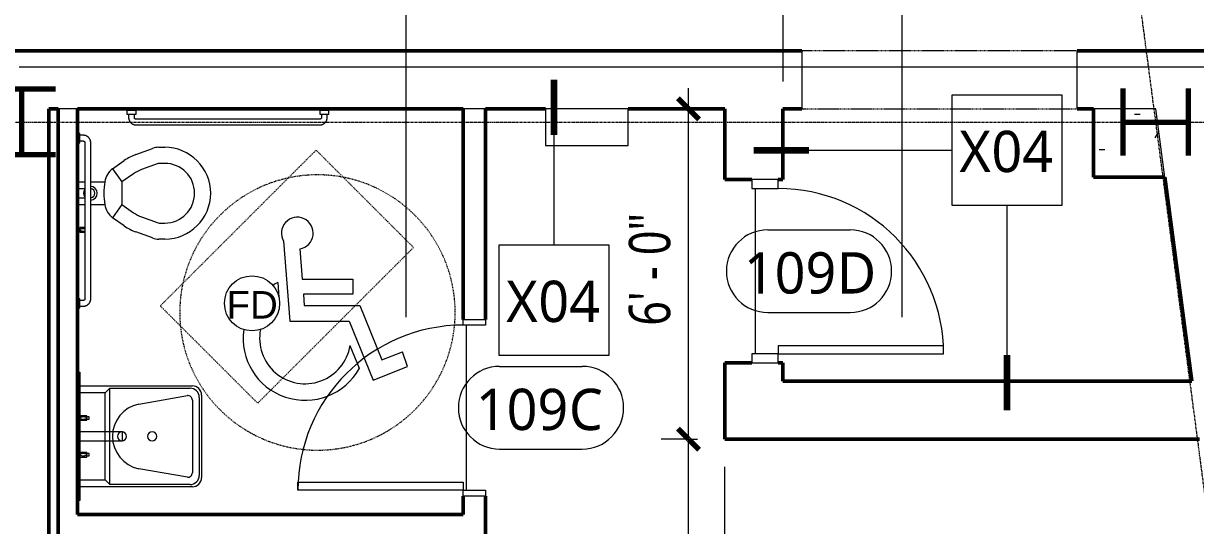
# Model space of a CAD drawing. Header units: inches. Extents: x -1548 to 1644, y -860 to 924.
# Drawn here: x 495.3 to 750.6, y 409.6 to 519 of the extents above; entities that cross this region are included whole.
import ezdxf

# ---------------------------------------------------------------- set-up
doc = ezdxf.new("R2010")
doc.units = ezdxf.units.IN
doc.header["$MEASUREMENT"] = 0
for name, pattern in [('Dash', [0.25, 0.125, -0.125]), ('Grid Line', [0.875, 0.5, -0.125, 0.125, -0.125]), ('Overhead', [0.25, 0.1875, -0.0625])]:
    doc.linetypes.add(name, pattern=pattern)
for name, color, linetype, lineweight in [('A-ANNO-DIMS', 211, 'Continuous', 9), ('A-ANNO-DIMS-96', 211, 'Continuous', 9), ('A-ANNO-NOTE', 131, 'Continuous', 9), ('A-DETL-GENF', 92, 'Overhead', 9), ('A-DETL-MEDM', 33, 'Continuous', 20), ('A-DOOR', 31, 'Continuous', 13), ('A-DOOR-FRAM', 31, 'Continuous', 20), ('A-DOOR-IDEN', 31, 'Continuous', 9), ('A-FLOR', 192, 'Continuous', 13), ('A-WALL', 113, 'Continuous', 13), ('A-WALL-IDEN', 211, 'Continuous', 9), ('E-ARBL-BNDY', 71, 'Continuous', 9), ('G-ANNO-SYMB', 111, 'Continuous', 9), ('I-WALL', 2, 'Continuous', 13), ('P-EQPM', 6, 'Continuous', 9), ('P-SANR-FIXT', 6, 'Continuous', 9), ('Q-SPCQ', 91, 'Continuous', 9), ('S-COLS', 52, 'Continuous', 9), ('S-COLS-SYMB', 171, 'Continuous', 70), ('S-GRID', 1, 'Continuous', 9)]:
    doc.layers.add(name, color=color, linetype=linetype, lineweight=lineweight)
doc.styles.add('Arial_1', font='arial.ttf', dxfattribs={"height": 6})
doc.styles.add('Trebuchet MS', font='trebuc.ttf', dxfattribs={"width": 0.8, "height": 9})
doc.styles.add('Trebuchet MS_1', font='trebuc.ttf', dxfattribs={"height": 9})
doc.dimstyles.new('Linear_-_3_32__Trebuchet_MS', dxfattribs={"dimscale": 12, "dimtxt": 9.278558, "dimasz": 0.375, "dimexe": 0.5, "dimexo": 0.5, "dimgap": 0.125, "dimtad": 1, "dimdec": 4, "dimrnd": 0.0625, "dimzin": 3, "dimdsep": 46, "dimlunit": 4, "dimtxsty": 'Trebuchet MS', "dimblk1": 'OBLIQUE', "dimblk2": 'OBLIQUE', "dimsah": 1, "dimcen": 0.09, "dimdle": 0.375, "dimazin": 0, "dimtfac": 1, "dimtdec": 4, "dimtix": 1, "dimtmove": 0, "dimatfit": 3, "dimfxl": 1, "dimtvp": 1, "dimfrac": 2, "dimtolj": 1, "dimtzin": 0, "dimarcsym": 2})

# ---------------------------------------------------------------- blocks, each defined once
blk = doc.blocks.new('W Shapes-Column - W14x109-938859-L1')
at = {"layer": 'S-COLS-SYMB', "color": 250}
for p, q in [((-7.3, 7.15), (7.3, 7.15)), ((0, 7.15), (0, -7.15)), ((-7.3, -7.15), (7.3, -7.15))]:
    blk.add_line(p, q, dxfattribs=at)
blk = doc.blocks.new('Snowdon Towers Sample Structural_rvt-1-L1')
at = {"layer": 'S-COLS', "lineweight": 9}
for p, rotation in [((495, 497.5), 180), ((741.98, 497.5), 89.99999999999972)]:
    blk.add_blockref('W Shapes-Column - W14x109-938859-L1', p, dxfattribs=dict(at, rotation=rotation))
blk = doc.blocks.new('Snowdon Towers Sample Electrical_rvt-1-L1')
at = {"layer": 'E-ARBL-BNDY', "color": 253}
blk.add_line((752.43, 509.5), (494.43, 509.5), dxfattribs=at)
blk = doc.blocks.new('SinkConnection - Retail Sink-1372993-L1')
at = {"layer": 'P-SANR-FIXT', "color": 7}
for p, q in [((-4.25, 0), (-4.25, -0.5)), ((-3.75, -0.5), (-3.75, 0)), ((-1, 0), (-1, -9.75)), ((1, -9.75), (1, 0)), ((3.75, 0), (3.75, -0.5)), ((4.25, -0.5), (4.25, 0)), ((-4.5, -0.5), (-4.5, -2)), ((-3.5, -0.5), (-4.5, -0.5)), ((-4.5, -2), (-3.5, -2)), ((-4.25, -2), (-4.25, -2.5)), ((-4.25, -2.5), (-4.24, -2.5)), ((-4.25, -2.5), (-3.75, -2.5)), ((-3.76, -2.5), (-3.75, -2.5)), ((-3.75, -2.5), (-3.75, -2)), ((-3.5, -2), (-3.5, -0.5)), ((3.5, -0.5), (3.5, -2)), ((4.5, -0.5), (3.5, -0.5)), ((3.5, -2), (4.5, -2)), ((3.75, -2), (3.75, -2.5)), ((3.75, -2.5), (4.25, -2.5)), ((3.75, -2.5), (3.76, -2.5)), ((4.24, -2.5), (4.25, -2.5)), ((4.25, -2.5), (4.25, -2)), ((4.5, -2), (4.5, -0.5)), ((-1, -9.75), (1, -9.75))]:
    blk.add_line(p, q, dxfattribs=at)
at = {"layer": 'P-SANR-FIXT', "color": 7, "flags": 128}
for points in [[(-4, -0.5), (-4.04, -0.51), (-4.08, -0.54), (-4.11, -0.58), (-4.15, -0.64), (-4.18, -0.72), (-4.2, -0.81), (-4.22, -0.91), (-4.24, -1.02), (-4.25, -1.13), (-4.25, -1.25), (-4.25, -1.37), (-4.24, -1.48), (-4.22, -1.59), (-4.2, -1.69), (-4.18, -1.78), (-4.15, -1.86), (-4.11, -1.92), (-4.08, -1.96), (-4.04, -1.99), (-4, -2)], [(-4.11, -0.58), (-4.08, -0.54), (-4.04, -0.51), (-4, -0.5)], [(-4, -2), (-4.04, -1.99), (-4.08, -1.96)], [(-4, -2), (-3.96, -1.99), (-3.92, -1.96), (-3.89, -1.92), (-3.85, -1.86), (-3.82, -1.78), (-3.8, -1.69), (-3.78, -1.59), (-3.76, -1.48), (-3.75, -1.37), (-3.75, -1.25), (-3.75, -1.13), (-3.76, -1.02), (-3.78, -0.91), (-3.8, -0.81), (-3.82, -0.72), (-3.85, -0.64), (-3.89, -0.58), (-3.92, -0.54), (-3.96, -0.51), (-4, -0.5)], [(-4, -0.5), (-3.96, -0.51), (-3.92, -0.54)], [(-3.89, -1.92), (-3.92, -1.96), (-3.96, -1.99), (-4, -2)], [(4, -0.5), (3.96, -0.51), (3.92, -0.54), (3.89, -0.58), (3.85, -0.64), (3.82, -0.72), (3.8, -0.81), (3.78, -0.91), (3.76, -1.02), (3.75, -1.13), (3.75, -1.25), (3.75, -1.37), (3.76, -1.48), (3.78, -1.59), (3.8, -1.69), (3.82, -1.78), (3.85, -1.86), (3.89, -1.92), (3.92, -1.96), (3.96, -1.99), (4, -2)], [(3.89, -0.58), (3.92, -0.54), (3.96, -0.51), (4, -0.5)], [(4, -2), (3.96, -1.99), (3.92, -1.96), (3.89, -1.92)], [(4, -2), (4.04, -1.99), (4.08, -1.96), (4.11, -1.92), (4.15, -1.86), (4.18, -1.78), (4.2, -1.69), (4.22, -1.59), (4.24, -1.48), (4.25, -1.37), (4.25, -1.25), (4.25, -1.13), (4.24, -1.02), (4.22, -0.91), (4.2, -0.81), (4.18, -0.72), (4.15, -0.64), (4.11, -0.58), (4.08, -0.54), (4.04, -0.51), (4, -0.5)], [(4, -0.5), (4.04, -0.51), (4.08, -0.54)], [(4.08, -1.96), (4.04, -1.99), (4, -2)]]:
    blk.add_lwpolyline(points, dxfattribs=at)
at = {"layer": 'P-SANR-FIXT', "color": 7}
for start, end in [(360, 180), (180, 360)]:
    blk.add_arc((0, -16.25), 1, start, end, dxfattribs=at)
blk = doc.blocks.new('WaterClosetConnection - Water Closet Connection-1368669-L1')
at = {"layer": 'P-SANR-FIXT', "color": 7}
for p, q in [((-8.25, 0), (-8.25, -0.5)), ((-7.75, -0.5), (-7.75, 0)), ((-8.5, -0.5), (-8.5, -1.62)), ((-7.5, -0.5), (-8.5, -0.5)), ((-7.5, -1.62), (-7.5, -0.5))]:
    blk.add_line(p, q, dxfattribs=at)
at = {"layer": 'P-SANR-FIXT', "color": 7, "flags": 128}
for points in [[(-8, -0.5), (-8.04, -0.51), (-8.08, -0.54), (-8.11, -0.58), (-8.15, -0.64), (-8.18, -0.72), (-8.2, -0.81), (-8.22, -0.91), (-8.24, -1.02), (-8.25, -1.13), (-8.25, -1.25), (-8.25, -1.37), (-8.24, -1.48), (-8.22, -1.59)], [(-8.11, -0.58), (-8.08, -0.54), (-8.04, -0.51), (-8, -0.5)], [(-7.78, -1.59), (-7.76, -1.48), (-7.75, -1.37), (-7.75, -1.25), (-7.75, -1.13), (-7.76, -1.02), (-7.78, -0.91), (-7.8, -0.81), (-7.82, -0.72), (-7.85, -0.64), (-7.89, -0.58), (-7.92, -0.54), (-7.96, -0.51), (-8, -0.5)], [(-8, -0.5), (-7.96, -0.51), (-7.92, -0.54)]]:
    blk.add_lwpolyline(points, dxfattribs=at)
blk = doc.blocks.new('Water Heater - Tankless - 0_6 Gallon-1668815-L1')
at = {"layer": 'P-EQPM', "color": 7}
for p, q in [((262, 500.375), (244, 500.375)), ((244, 500.375), (244, 492.375)), ((262, 492.375), (262, 500.375)), ((244, 492.375), (262, 492.375))]:
    blk.add_line(p, q, dxfattribs=at)
blk = doc.blocks.new('Snowdon Towers Sample Plumbing_rvt-1-L1')
at = {"layer": 'P-EQPM', "color": 90, "lineweight": 9}
blk.add_blockref('Water Heater - Tankless - 0_6 Gallon-1668815-L1', (365.06, 0), dxfattribs=at)
at = {"layer": 'P-SANR-FIXT', "color": 90, "lineweight": 9, "rotation": 89.99999999999991}
for name, p in [('WaterClosetConnection - Water Closet Connection-1368669-L1', (507.13, 482)), ('SinkConnection - Retail Sink-1372993-L1', (507.13, 429))]:
    blk.add_blockref(name, p, dxfattribs=at)
blk = doc.blocks.new('Door-Passage-Single-Flush - 36_ x 84_ _Exterior_-2162739-L1')
at = {"layer": 'A-DOOR', "lineweight": 20}
for p, q in [((18, 41.5625), (16.25, 41.5625)), ((16.25, 41.5625), (16.25, 5.5625)), ((18, 5.5625), (18, 41.5625)), ((16.25, 5.5625), (18, 5.5625))]:
    blk.add_line(p, q, dxfattribs=at)
at = {"layer": 'A-DOOR', "lineweight": 9}
blk.add_arc((18, 5.5625), 36, 90, 180, dxfattribs=at)
at = {"layer": 'A-DOOR-FRAM'}
for p, q in [((-18, 5.5625), (-20, 5.5625)), ((-20, 5.5625), (-20, -0.1875)), ((-18, -0.1875), (-18, 5.5625)), ((18, 5.5625), (18, -0.1875)), ((20, 5.5625), (18, 5.5625)), ((20, -0.1875), (20, 5.5625)), ((-20, -0.1875), (-18, -0.1875)), ((18, -0.1875), (20, -0.1875))]:
    blk.add_line(p, q, dxfattribs=at)
blk = doc.blocks.new('Door-Passage-Single-Flush - 36_ x 84_-2162750-L1')
at = {"layer": 'A-DOOR', "lineweight": 20}
for p, q in [((16.25, -2.6875), (18, -2.6875)), ((16.25, -38.6875), (16.25, -2.6875)), ((18, -2.6875), (18, -38.6875)), ((18, -38.6875), (16.25, -38.6875))]:
    blk.add_line(p, q, dxfattribs=at)
at = {"layer": 'A-DOOR', "lineweight": 9}
blk.add_arc((18, -2.6875), 36, 180, 270, dxfattribs=at)
at = {"layer": 'A-DOOR-FRAM'}
for p, q in [((-19.25, 2.1875), (-18, 2.1875)), ((-19.25, -2.6875), (-19.25, 2.1875)), ((-18, 2.1875), (-18, -2.6875)), ((18, 2.1875), (19.25, 2.1875)), ((18, -2.6875), (18, 2.1875)), ((19.25, 2.1875), (19.25, -2.6875)), ((-18, -2.6875), (-19.25, -2.6875)), ((19.25, -2.6875), (18, -2.6875))]:
    blk.add_line(p, q, dxfattribs=at)
blk = doc.blocks.new('Grab Bar - Grab Bar-V40-L1')
at = {"layer": 'Q-SPCQ'}
for p, q in [((-43, -0.25), (-43, -0.75)), ((-43, -0.75), (-41, -0.75)), ((-42.62, -0.75), (-42.62, -1.5)), ((-41.37, -1.5), (-41.37, -0.75)), ((-41, -0.75), (-41, -0.25)), ((-7, -1.87), (-41, -1.87)), ((-7, -0.25), (-7, -0.75)), ((-7, -0.75), (-5, -0.75)), ((-6.62, -0.75), (-6.62, -1.5)), ((-5.38, -1.5), (-5.38, -0.75)), ((-5, -0.75), (-5, -0.25)), ((-41, -3.12), (-7, -3.12)), ((-0.75, -11.37), (-1.5, -11.37)), ((-1.5, -12.63), (-0.75, -12.63)), ((0, -11), (-0.75, -11)), ((-0.75, -11), (-0.75, -13)), ((0, -13), (0, -11)), ((-3.12, -13), (-3.12, -53)), ((-1.87, -53), (-1.87, -13)), ((-0.75, -13), (0, -13)), ((-0.75, -53.37), (-1.5, -53.37)), ((0, -53), (-0.75, -53)), ((-0.75, -53), (-0.75, -55)), ((0, -55), (0, -53)), ((-1.5, -54.62), (-0.75, -54.62)), ((-0.75, -55), (0, -55))]:
    blk.add_line(p, q, dxfattribs=at)
at = {"layer": 'Q-SPCQ', "flags": 128}
for points in [[(-42.62, -1.5), (-42.62, -1.56), (-42.62, -1.63), (-42.61, -1.69), (-42.6, -1.76), (-42.59, -1.82), (-42.58, -1.89), (-42.56, -1.95), (-42.54, -2.01), (-42.52, -2.07), (-42.5, -2.13), (-42.47, -2.19), (-42.44, -2.25), (-42.41, -2.31), (-42.38, -2.36), (-42.34, -2.42), (-42.3, -2.47), (-42.26, -2.52), (-42.22, -2.57), (-42.18, -2.62), (-42.13, -2.67), (-42.08, -2.71), (-42.04, -2.75), (-41.98, -2.79), (-41.93, -2.83), (-41.88, -2.87), (-41.82, -2.9), (-41.77, -2.93), (-41.71, -2.96), (-41.65, -2.99), (-41.59, -3.01), (-41.53, -3.04), (-41.47, -3.06), (-41.4, -3.07), (-41.34, -3.09), (-41.28, -3.1), (-41.21, -3.11), (-41.15, -3.12), (-41.08, -3.12), (-41.02, -3.12), (-41, -3.12)], [(-41, -1.87), (-41.01, -1.87), (-41.03, -1.87), (-41.04, -1.87), (-41.06, -1.87), (-41.07, -1.87), (-41.09, -1.86), (-41.1, -1.86), (-41.12, -1.86), (-41.13, -1.85), (-41.15, -1.85), (-41.16, -1.84), (-41.17, -1.83), (-41.19, -1.83), (-41.2, -1.82), (-41.21, -1.81), (-41.22, -1.8), (-41.24, -1.79), (-41.25, -1.78), (-41.26, -1.77), (-41.27, -1.76), (-41.28, -1.75), (-41.29, -1.74), (-41.3, -1.73), (-41.31, -1.72), (-41.32, -1.7), (-41.32, -1.69), (-41.33, -1.68), (-41.34, -1.66), (-41.34, -1.65), (-41.35, -1.64), (-41.35, -1.62), (-41.36, -1.61), (-41.36, -1.59), (-41.37, -1.58), (-41.37, -1.56), (-41.37, -1.55), (-41.37, -1.53), (-41.37, -1.52), (-41.37, -1.5), (-41.37, -1.5)], [(-6.62, -1.5), (-6.63, -1.51), (-6.63, -1.53), (-6.63, -1.54), (-6.63, -1.56), (-6.63, -1.57), (-6.64, -1.59), (-6.64, -1.6), (-6.64, -1.62), (-6.65, -1.63), (-6.65, -1.65), (-6.66, -1.66), (-6.67, -1.67), (-6.67, -1.69), (-6.68, -1.7), (-6.69, -1.71), (-6.7, -1.72), (-6.71, -1.74), (-6.72, -1.75), (-6.73, -1.76), (-6.74, -1.77), (-6.75, -1.78), (-6.76, -1.79), (-6.77, -1.8), (-6.78, -1.81), (-6.8, -1.82), (-6.81, -1.82), (-6.82, -1.83), (-6.84, -1.84), (-6.85, -1.84), (-6.86, -1.85), (-6.88, -1.85), (-6.89, -1.86), (-6.91, -1.86), (-6.92, -1.87), (-6.94, -1.87), (-6.95, -1.87), (-6.97, -1.87), (-6.98, -1.87), (-7, -1.87), (-7, -1.87)], [(-7, -3.12), (-6.94, -3.12), (-6.87, -3.12), (-6.81, -3.11), (-6.74, -3.1), (-6.68, -3.09), (-6.61, -3.08), (-6.55, -3.06), (-6.49, -3.04), (-6.43, -3.02), (-6.37, -3), (-6.31, -2.97), (-6.25, -2.94), (-6.19, -2.91), (-6.14, -2.88), (-6.08, -2.84), (-6.03, -2.8), (-5.98, -2.76), (-5.93, -2.72), (-5.88, -2.68), (-5.83, -2.63), (-5.79, -2.58), (-5.75, -2.54), (-5.71, -2.48), (-5.67, -2.43), (-5.63, -2.38), (-5.6, -2.32), (-5.57, -2.27), (-5.54, -2.21), (-5.51, -2.15), (-5.49, -2.09), (-5.46, -2.03), (-5.44, -1.97), (-5.43, -1.9), (-5.41, -1.84), (-5.4, -1.78), (-5.39, -1.71), (-5.38, -1.65), (-5.38, -1.58), (-5.38, -1.52), (-5.38, -1.5)], [(-1.5, -11.37), (-1.56, -11.38), (-1.63, -11.38), (-1.69, -11.39), (-1.76, -11.4), (-1.82, -11.41), (-1.89, -11.42), (-1.95, -11.44), (-2.01, -11.46), (-2.07, -11.48), (-2.13, -11.5), (-2.19, -11.53), (-2.25, -11.56), (-2.31, -11.59), (-2.36, -11.62), (-2.42, -11.66), (-2.47, -11.7), (-2.52, -11.74), (-2.57, -11.78), (-2.62, -11.82), (-2.67, -11.87), (-2.71, -11.92), (-2.75, -11.96), (-2.79, -12.02), (-2.83, -12.07), (-2.87, -12.12), (-2.9, -12.18), (-2.93, -12.23), (-2.96, -12.29), (-2.99, -12.35), (-3.01, -12.41), (-3.04, -12.47), (-3.06, -12.53), (-3.07, -12.6), (-3.09, -12.66), (-3.1, -12.72), (-3.11, -12.79), (-3.12, -12.85), (-3.12, -12.92), (-3.12, -12.98), (-3.12, -13)], [(-1.87, -13), (-1.87, -12.99), (-1.87, -12.97), (-1.87, -12.96), (-1.87, -12.94), (-1.87, -12.93), (-1.86, -12.91), (-1.86, -12.9), (-1.86, -12.88), (-1.85, -12.87), (-1.85, -12.85), (-1.84, -12.84), (-1.83, -12.83), (-1.83, -12.81), (-1.82, -12.8), (-1.81, -12.79), (-1.8, -12.78), (-1.79, -12.76), (-1.78, -12.75), (-1.77, -12.74), (-1.76, -12.73), (-1.75, -12.72), (-1.74, -12.71), (-1.73, -12.7), (-1.72, -12.69), (-1.7, -12.68), (-1.69, -12.68), (-1.68, -12.67), (-1.66, -12.66), (-1.65, -12.66), (-1.64, -12.65), (-1.62, -12.65), (-1.61, -12.64), (-1.59, -12.64), (-1.58, -12.63), (-1.56, -12.63), (-1.55, -12.63), (-1.53, -12.63), (-1.52, -12.63), (-1.5, -12.63), (-1.5, -12.63)], [(-3.12, -53), (-3.12, -53.06), (-3.12, -53.13), (-3.11, -53.19), (-3.1, -53.26), (-3.09, -53.32), (-3.08, -53.39), (-3.06, -53.45), (-3.04, -53.51), (-3.02, -53.57), (-3, -53.63), (-2.97, -53.69), (-2.94, -53.75), (-2.91, -53.81), (-2.88, -53.86), (-2.84, -53.92), (-2.8, -53.97), (-2.76, -54.02), (-2.72, -54.07), (-2.68, -54.12), (-2.63, -54.17), (-2.58, -54.21), (-2.54, -54.25), (-2.48, -54.29), (-2.43, -54.33), (-2.38, -54.37), (-2.32, -54.4), (-2.27, -54.43), (-2.21, -54.46), (-2.15, -54.49), (-2.09, -54.51), (-2.03, -54.54), (-1.97, -54.56), (-1.9, -54.57), (-1.84, -54.59), (-1.78, -54.6), (-1.71, -54.61), (-1.65, -54.62), (-1.58, -54.62), (-1.52, -54.62), (-1.5, -54.62)], [(-1.5, -53.37), (-1.51, -53.37), (-1.53, -53.37), (-1.54, -53.37), (-1.56, -53.37), (-1.57, -53.37), (-1.59, -53.36), (-1.6, -53.36), (-1.62, -53.36), (-1.63, -53.35), (-1.65, -53.35), (-1.66, -53.34), (-1.67, -53.33), (-1.69, -53.33), (-1.7, -53.32), (-1.71, -53.31), (-1.72, -53.3), (-1.74, -53.29), (-1.75, -53.28), (-1.76, -53.27), (-1.77, -53.26), (-1.78, -53.25), (-1.79, -53.24), (-1.8, -53.23), (-1.81, -53.22), (-1.82, -53.2), (-1.82, -53.19), (-1.83, -53.18), (-1.84, -53.16), (-1.84, -53.15), (-1.85, -53.14), (-1.85, -53.12), (-1.86, -53.11), (-1.86, -53.09), (-1.87, -53.08), (-1.87, -53.06), (-1.87, -53.05), (-1.87, -53.03), (-1.87, -53.02), (-1.87, -53), (-1.87, -53)]]:
    blk.add_lwpolyline(points, dxfattribs=at)
blk = doc.blocks.new('Toilet-Commercial-Wall-3D - 19_ Seat Height-1391361-L1')
at = {"layer": 'P-SANR-FIXT'}
for p, q in [((13.44, -3.75), (13.44, -2.13)), ((14.94, -2.13), (14.94, -3.75)), ((16.94, -2.13), (16.94, -3.75)), ((18.44, -2.13), (18.44, -3.75)), ((13.44, -8.08), (13.44, -5)), ((18.44, -4.99), (18.44, -8.08)), ((8.82, -12.3), (10.6, -9.76)), ((13.47, -11.77), (10.6, -9.76)), ((21.28, -9.76), (18.42, -11.77)), ((21.28, -9.76), (23.06, -12.3)), ((13.47, -11.77), (11.69, -14.31)), ((18.42, -11.77), (13.47, -11.77)), ((20.19, -14.31), (18.42, -11.77)), ((6.18, -18.46), (7.5, -14.85)), ((24.38, -14.85), (25.7, -18.46)), ((10.79, -16.04), (9.47, -19.66)), ((22.41, -19.66), (21.1, -16.04)), ((5.94, -21.12), (5.94, -19.83)), ((9.44, -19.83), (9.44, -21.12)), ((22.44, -21.12), (22.44, -19.83)), ((25.94, -19.83), (25.94, -21.12))]:
    blk.add_line(p, q, dxfattribs=at)
for centre, radius, start, end in [((15.94, -4.9), 1.5, 184.0023, 356.3518), ((15.94, -4.91), 0.996, 185.9913, 354.0087), ((15.94, -4.9), 1.5, 53.8578, 126.1422), ((13.88, -12.06), 4, 96.2451, 145), ((15.94, -20.46), 12.62, 78.5767, 101.4233), ((18.01, -12.06), 4, 35, 83.7549), ((17.83, -18.61), 11, 145, 160), ((14.05, -18.61), 11, 20, 35), ((17.83, -18.61), 7.5, 145, 160), ((14.05, -18.61), 7.5, 20, 35), ((9.94, -19.83), 4, 160, 180), ((21.94, -19.83), 0.5, 0, 20), ((21.94, -19.83), 4, 0, 20), ((15.94, -21.12), 10, 180, 270), ((15.94, -21.12), 6.5, 180, 270), ((15.94, -21.12), 10, 270, 0), ((15.94, -21.12), 6.5, 270, 360)]:
    blk.add_arc(centre, radius, start, end, dxfattribs=at)
blk = doc.blocks.new('Sink-Wall-Barrier Free-3D - 22_ x 27_-1836769-L1')
at = {"layer": 'P-SANR-FIXT'}
for p, q in [((2.06, -24.13), (2.06, 0.87)), ((3.56, 0.87), (3.56, -5.13)), ((22.56, -5.13), (22.56, 0.87)), ((24.06, 0.87), (24.06, -24.13)), ((2.56, -6.13), (3.56, -5.13)), ((2.56, -23.63), (2.56, -6.13)), ((2.56, -6.13), (23.56, -6.13)), ((3.56, -5.13), (22.56, -5.13)), ((23.56, -6.13), (22.56, -5.13)), ((23.56, -6.13), (23.56, -23.63)), ((4.15, -23.04), (6.02, -12.45)), ((20.1, -12.45), (21.96, -23.04)), ((20.97, -24.13), (5.15, -24.13)), ((22.06, -26.13), (4.06, -26.13)), ((21.56, -25.63), (4.56, -25.63))]:
    blk.add_line(p, q, dxfattribs=at)
for centre, radius, start, end in [((13.06, -13.92), 7.19, 11.7466, 168.2534), ((13.06, -8.78), 0.985, 360, 180), ((13.06, -8.78), 0.985, 180, 360), ((4.06, -24.13), 2, 180, 270), ((4.56, -23.63), 2, 180, 270), ((5.15, -23.13), 1, 175, 270), ((20.97, -23.13), 1, 270, 5), ((21.56, -23.63), 2, 270, 0), ((22.06, -24.13), 2, 270, 0)]:
    blk.add_arc(centre, radius, start, end, dxfattribs=at)
blk = doc.blocks.new('Mirror - 28_ x 48_-1859300-L1')
at = {"layer": 'Q-SPCQ'}
for p, q in [((-13.04, -2.62), (-13.04, -2.13)), ((-13.04, -2.13), (14.96, -2.13)), ((14.96, -2.13), (14.96, -2.62)), ((14.96, -2.62), (-13.04, -2.62))]:
    blk.add_line(p, q, dxfattribs=at)
blk = doc.blocks.new('Wheel Chair Circle - Wheel Chair Circle-V51-L1')
at = {"layer": 'Q-SPCQ'}
for p, q in [((-7.36, 15.53), (-6.03, -1.91)), ((-3.8, 13.88), (-3.3, 7.23)), ((-8.63, 6.51), (-8.39, 3.27)), ((-3.3, 7.23), (7.68, 7.23)), ((7.68, 7.23), (7.68, 3.99)), ((-3.05, 3.99), (-2.86, 1.51)), ((7.68, 3.99), (-3.05, 3.99)), ((-2.86, 1.51), (9.23, 1.51)), ((9.23, 1.51), (14.05, -10.34)), ((-6.03, -1.91), (6.93, -1.91)), ((6.93, -1.91), (12.16, -14.78)), ((7.09, -7.17), (9.12, -12.16)), ((14.05, -10.34), (18.53, -8.55)), ((19.64, -11.79), (18.53, -8.55)), ((12.16, -14.78), (19.64, -11.79))]:
    blk.add_line(p, q, dxfattribs=at)
at = {"layer": 'Q-SPCQ', "linetype": 'Dash'}
for start, end in [(360, 180), (180, 360)]:
    blk.add_arc((0, 0), 30, start, end, dxfattribs=at)
at = {"layer": 'Q-SPCQ'}
for centre, radius, start, end in [((-4.38, 17.3), 3.47, 279.5296, 210.6777), ((-2.69, -5.62), 13.51, 116.094, 121.339), ((-2.69, -5.62), 13.51, 171.9718, 331.0081), ((-2.69, -5.62), 9.91, 168.6967, 350.9794)]:
    blk.add_arc(centre, radius, start, end, dxfattribs=at)
blk = doc.blocks.new('ADA Clear Space - ADA Clear Space-1845188-L1')
at = {"layer": 'Q-SPCQ', "linetype": 'Dash'}
for p, q in [((15, 24), (-15, 24)), ((-15, 24), (-15, -24)), ((15, -24), (15, 24)), ((-15, -24), (15, -24))]:
    blk.add_line(p, q, dxfattribs=at)
blk = doc.blocks.new('Door-Opening - 60_ x 84_-1921788-L1')
at = {"layer": 'A-DETL-GENF'}
for p, q in [((29.68, 6.31), (-30.32, 6.31)), ((-30.32, -6.31), (29.68, -6.31))]:
    blk.add_line(p, q, dxfattribs=at)
at = {"layer": 'A-DETL-MEDM'}
for p, q in [((-30.32, 6.31), (-30.32, -6.31)), ((29.68, -6.31), (29.68, 6.31))]:
    blk.add_line(p, q, dxfattribs=at)
blk = doc.blocks.new('DIMBLOCK6-L1')
at = {"layer": 'A-ANNO-DIMS-96'}
for p, q in [((33, 792.49), (33, 798.49)), ((660.75, 792.49), (660.75, 798.49)), ((33, 792.49), (660.75, 792.49)), ((33, 792.49), (33, 519)), ((660.75, 792.49), (660.75, 506.38))]:
    blk.add_line(p, q, dxfattribs=at)
at = {"layer": 'A-ANNO-DIMS-96', "lineweight": 70}
for p, q in [((33, 792.49), (35.25, 794.74)), ((660.75, 792.49), (663, 794.74)), ((33, 792.49), (30.75, 790.24)), ((660.75, 792.49), (658.5, 790.24))]:
    blk.add_line(p, q, dxfattribs=at)
at = {"layer": 'A-ANNO-DIMS-96', "color": 0, "insert": (324.86, 805.5), "char_height": 9, "width": 52.8406, "attachment_point": 1, "line_spacing_factor": 1.048425, "style": 'Trebuchet MS'}
blk.add_mtext('52\' - 3 3/4"', dxfattribs=at)
blk = doc.blocks.new('_Oblique')
at = {"color": 0, "linetype": 'ByBlock', "lineweight": -2}
blk.add_line((-0.5, -0.5), (0.5, 0.5), dxfattribs=at)
blk = doc.blocks.new('DIMBLOCK7-L1')
at = {"layer": 'A-ANNO-DIMS-96'}
for p, q in [((660.75, 792.49), (660.75, 798.49)), ((753.06, 792.49), (753.06, 798.49)), ((660.75, 792.49), (757.56, 792.49)), ((660.75, 792.49), (660.75, 506.38)), ((753.06, 792.49), (753.06, 540.71))]:
    blk.add_line(p, q, dxfattribs=at)
at = {"layer": 'A-ANNO-DIMS-96', "lineweight": 70}
for p, q in [((660.75, 792.49), (663, 794.74)), ((753.06, 792.49), (755.31, 794.74)), ((660.75, 792.49), (658.5, 790.24)), ((753.06, 792.49), (750.81, 790.24))]:
    blk.add_line(p, q, dxfattribs=at)
at = {"layer": 'A-ANNO-DIMS-96', "color": 0, "insert": (684.89, 805.5), "char_height": 9, "width": 52.8406, "attachment_point": 1, "line_spacing_factor": 1.048425, "style": 'Trebuchet MS'}
blk.add_mtext('7\' - 8 5/16"', dxfattribs=at)
blk = doc.blocks.new('DIMBLOCK32-L1')
at = {"layer": 'A-ANNO-DIMS-96'}
for p, q in [((648.13, 372.39), (648.13, 422.38)), ((500.88, 372.39), (500.88, 378.39)), ((496.38, 372.39), (652.63, 372.39)), ((500.88, 372.39), (500.88, 369.57)), ((648.13, 372.39), (648.13, 366.39))]:
    blk.add_line(p, q, dxfattribs=at)
at = {"layer": 'A-ANNO-DIMS-96', "lineweight": 70}
for p, q in [((500.88, 372.39), (503.13, 374.64)), ((648.13, 372.39), (650.38, 374.64)), ((500.88, 372.39), (498.63, 370.14)), ((648.13, 372.39), (645.88, 370.14))]:
    blk.add_line(p, q, dxfattribs=at)
at = {"layer": 'A-ANNO-DIMS-96', "color": 0, "insert": (552.48, 385.4), "char_height": 9, "width": 52.8406, "attachment_point": 1, "line_spacing_factor": 1.048425, "style": 'Trebuchet MS'}
blk.add_mtext('12\' - 3 1/4"', dxfattribs=at)
blk = doc.blocks.new('DIMBLOCK35-L1')
at = {"layer": 'A-ANNO-DIMS-96', "lineweight": 70}
for p, q in [((640.22, 428.38), (637.97, 430.63)), ((640.22, 428.38), (642.47, 426.13)), ((640.22, 111.12), (637.97, 113.37)), ((640.22, 111.12), (642.47, 108.87))]:
    blk.add_line(p, q, dxfattribs=at)
at = {"layer": 'A-ANNO-DIMS-96'}
for p, q in [((640.22, 428.38), (634.22, 428.38)), ((640.22, 111.12), (640.22, 428.38)), ((640.22, 428.38), (642.13, 428.38)), ((640.22, 111.12), (622.63, 111.12)), ((640.22, 111.12), (646.22, 111.12))]:
    blk.add_line(p, q, dxfattribs=at)
at = {"layer": 'A-ANNO-DIMS-96', "color": 0, "insert": (627.21, 247.73), "char_height": 9, "width": 52.8406, "attachment_point": 1, "rotation": 90, "line_spacing_factor": 1.048425, "style": 'Trebuchet MS'}
blk.add_mtext('26\' - 5 1/4"', dxfattribs=at)
blk = doc.blocks.new('DIMBLOCK36-L1')
at = {"layer": 'A-ANNO-DIMS-96'}
for p, q in [((640.22, 428.38), (640.22, 504.88)), ((640.22, 500.38), (501.68, 500.38)), ((640.22, 500.38), (646.22, 500.38)), ((640.22, 428.38), (634.22, 428.38)), ((640.22, 428.38), (642.13, 428.38))]:
    blk.add_line(p, q, dxfattribs=at)
at = {"layer": 'A-ANNO-DIMS-96', "lineweight": 70}
for p, q in [((640.22, 500.38), (637.97, 502.63)), ((640.22, 500.38), (642.47, 498.13)), ((640.22, 428.38), (637.97, 430.63)), ((640.22, 428.38), (642.47, 426.13))]:
    blk.add_line(p, q, dxfattribs=at)
at = {"layer": 'A-ANNO-DIMS-96', "color": 0, "insert": (627.21, 453.13), "char_height": 9, "width": 26.9865, "attachment_point": 1, "rotation": 90, "line_spacing_factor": 1.048425, "style": 'Trebuchet MS'}
blk.add_mtext('6\' - 0"', dxfattribs=at)
blk = doc.blocks.new('Door Tag - Door Tag-2240266-L1')
at = {"layer": 'A-DOOR-IDEN'}
for p, q in [((-0.09375, 0.09375), (0.09375, 0.09375)), ((-0.09375, -0.09375), (0.09375, -0.09375))]:
    blk.add_line(p, q, dxfattribs=at)
for centre, start, end in [((-0.09375, 0), 90, 270), ((0.09375, 0), 270, 90)]:
    blk.add_arc(centre, 0.09375, start, end, dxfattribs=at)
blk = doc.blocks.new('Wall Tag - 1_4_-1225328-L1')
at = {"layer": 'A-WALL-IDEN'}
for p, q in [((-0.125, 0.125), (-0.125, -0.125)), ((0.125, 0.125), (-0.125, 0.125)), ((0.125, -0.125), (0.125, 0.125)), ((-0.125, -0.125), (0.125, -0.125))]:
    blk.add_line(p, q, dxfattribs=at)

msp = doc.modelspace()

# ---------------------------------------------------------------- hatches: boundary and pattern name
at = {"layer": 'A-WALL', "lineweight": 9}
h = msp.add_hatch(dxfattribs=at)
h.set_pattern_fill('FP_6', color=256, style=0, pattern_type=2)
h.set_pattern_definition([(0, (0, 0), (30.72, 7.68), [1.267, -21.773, 1.267, -21.773, -122.88]), (0, (0, 0), (30.72, 7.68), [-46.08, 1.267, -44.813, 1.267, -21.773, -53.76]), (0, (0, 0), (30.72, 7.68), [-115.2, 1.267, -14.093, 1.267, -37.133]), (120, (11.52, 3.84), (-22.011075, 22.7643), [1.267, -21.773, 1.267, -21.773, -122.88]), (120, (11.52, 3.84), (-22.011075, 22.7643), [-46.08, 1.267, -44.813, 1.267, -21.773, -53.76]), (120, (11.52, 3.84), (-22.011075, 22.7643), [-115.2, 1.267, -14.093, 1.267, -37.133]), (240, (15.36, 19.2), (-8.708925, -30.4443), [1.267, -21.773, 1.267, -21.773, -122.88]), (240, (15.36, 19.2), (-8.708925, -30.4443), [-46.08, 1.267, -44.813, 1.267, -21.773, -53.76]), (240, (15.36, 19.2), (-8.708925, -30.4443), [-115.2, 1.267, -14.093, 1.267, -37.133])])
h.paths.add_polyline_path([(743.94194, 485.5), (741.98361, 500.375), (728.42588, 500.375), (728.42588, 485.5)])

# ---------------------------------------------------------------- linework, layer by layer
at = {"layer": 'A-ANNO-NOTE'}
msp.add_circle((545.125, 458), 6, dxfattribs=at)
at = {"layer": 'A-FLOR'}
for p, q in [((654.75, 447), (654.75, 483)), ((591.75, 453.25), (591.75, 417.25))]:
    msp.add_line(p, q, dxfattribs=at)
at = {"layer": 'A-WALL', "lineweight": 50}
for p, q in [((33, 513), (664.875, 513)), ((753.05543, 513), (724.875, 513)), ((502.875, 500.375), (500.875, 500.375)), ((502.875, 500.375), (502.875, 319.125)), ((507.125, 500.375), (507.125, 412)), ((591.125, 500.375), (507.125, 500.375)), ((609.05673, 500.375), (596, 500.375)), ((648.125, 500.375), (627.05673, 500.375)), ((648.125, 500.375), (648.125, 485)), ((660.75, 485), (660.75, 500.375)), ((664.875, 500.375), (660.75, 500.375)), ((728.42588, 500.375), (724.875, 500.375)), ((728.42588, 485.5), (728.42588, 500.375)), ((728.42588, 485.5), (743.94194, 485.5)), ((749.80047, 441), (743.94194, 485.5)), ((654, 485), (648.125, 485)), ((660.75, 485), (659.75, 485)), ((648.125, 445), (648.125, 428.375)), ((654, 445), (648.125, 445)), ((660.75, 445), (659.75, 445)), ((660.75, 441), (660.75, 445)), ((749.80047, 441), (660.75, 441)), ((751.46259, 428.375), (648.125, 428.375))]:
    msp.add_line(p, q, dxfattribs=at)
at = {"layer": 'A-WALL'}
for p, q in [((741.98361, 500.375), (728.42588, 500.375)), ((743.94194, 485.5), (741.98361, 500.375))]:
    msp.add_line(p, q, dxfattribs=at)
at = {"layer": 'A-WALL-IDEN', "lineweight": 90}
for p, q in [((610.89375, 506.6875), (610.89375, 494.6875)), ((654.4375, 491.36677), (666.4375, 491.36677)), ((709.58277, 434.6875), (709.58277, 446.6875))]:
    msp.add_line(p, q, dxfattribs=at)
at = {"layer": 'A-WALL-IDEN'}
for p, q in [((610.89375, 506.6875), (610.89375, 470.6875)), ((654.4375, 491.36677), (697.58277, 491.36677)), ((709.58277, 434.6875), (709.58277, 479.36677))]:
    msp.add_line(p, q, dxfattribs=at)
at = {"layer": 'G-ANNO-SYMB'}
for p, q in [((578.71112, 454.99252), (578.71112, 721.74026)), ((686.71112, 454.99252), (686.71112, 721.74026))]:
    msp.add_line(p, q, dxfattribs=at)
at = {"layer": 'I-WALL', "lineweight": 50}
for p, q in [((500.875, 500.375), (500.875, 319.125)), ((591.125, 500.375), (591.125, 454.5)), ((596, 454.5), (596, 500.375)), ((591.125, 416), (591.125, 412)), ((596, 403.125), (596, 416)), ((507.125, 412), (591.125, 412))]:
    msp.add_line(p, q, dxfattribs=at)
at = {"layer": 'S-GRID', "linetype": 'Grid Line'}
for p, q in [((876.30057, -522.73665), (692.47603, 873.5494)), ((-1479.1199, 497.5), (1029.23722, 497.5))]:
    msp.add_line(p, q, dxfattribs=at)

# ---------------------------------------------------------------- block references
at = {"lineweight": 5}
for name in ['Snowdon Towers Sample Electrical_rvt-1-L1', 'Snowdon Towers Sample Plumbing_rvt-1-L1', 'Snowdon Towers Sample Structural_rvt-1-L1']:
    msp.add_blockref(name, (0, 0), dxfattribs=at)
at = {"layer": 'A-DOOR'}
msp.add_blockref('Door-Opening - 60_ x 84_-1921788-L1', (695.19739, 506.6875), dxfattribs=at)
at = {"layer": 'A-DOOR', "rotation": 269.9999999999999}
for name, p in [('Door-Passage-Single-Flush - 36_ x 84_ _Exterior_-2162739-L1', (654.1875, 465)), ('Door-Passage-Single-Flush - 36_ x 84_-2162750-L1', (593.8125, 435.25))]:
    msp.add_blockref(name, p, dxfattribs=at)
at = {"layer": 'A-DOOR-IDEN', "xscale": 95.99999999999994, "yscale": 95.99999999999994, "zscale": 95.99999999999994}
for p in [(666.4375, 465), (608.0625, 435.25)]:
    msp.add_blockref('Door Tag - Door Tag-2240266-L1', p, dxfattribs=at)
at = {"layer": 'A-WALL-IDEN', "xscale": 95.99999999999994, "yscale": 95.99999999999994, "zscale": 95.99999999999994}
for p in [(709.58277, 491.36677), (610.89375, 458.6875)]:
    msp.add_blockref('Wall Tag - 1_4_-1225328-L1', p, dxfattribs=at)
at = {"layer": 'P-SANR-FIXT', "rotation": 90.00000000000011}
for name, p in [('Toilet-Commercial-Wall-3D - 19_ Seat Height-1391361-L1', (505, 466.05893)), ('Sink-Wall-Barrier Free-3D - 22_ x 27_-1836769-L1', (508, 415.94135))]:
    msp.add_blockref(name, p, dxfattribs=at)
at = {"layer": 'Q-SPCQ'}
for name, p, rotation in [('Grab Bar - Grab Bar-V40-L1', (506.875, 500), 89.99999999999989), ('ADA Clear Space - ADA Clear Space-1845188-L1', (552.72098, 463.80733), 315.0000000000002), ('Mirror - 28_ x 48_-1859300-L1', (505, 428.0366), 90.00000000000011)]:
    msp.add_blockref(name, p, dxfattribs=dict(at, rotation=rotation))
msp.add_blockref('Wheel Chair Circle - Wheel Chair Circle-V51-L1', (559.375, 456), dxfattribs=at)

# ---------------------------------------------------------------- texts
at = {"layer": 'A-ANNO-NOTE', "insert": (539.57135, 460.67591), "char_height": 6, "width": 13.938, "attachment_point": 1, "style": 'Arial_1'}
msp.add_mtext('FD', dxfattribs=at)
at = {"layer": 'A-DOOR-IDEN', "char_height": 9, "attachment_point": 1, "style": 'Trebuchet MS_1'}
for s, insert, width in [('109', (652.26075, 469.13091), 24.543), ('D', (672.51075, 469.13091), 9.393), ('109', (593.88575, 439.38091), 24.543), ('C', (614.13575, 439.38091), 9.393)]:
    msp.add_mtext(s, dxfattribs=dict(at, insert=insert, width=width))
at = {"layer": 'A-WALL-IDEN', "char_height": 9, "attachment_point": 1, "style": 'Trebuchet MS_1'}
for s, insert, width in [('X', (699.1791, 495.60071), 8.484), ('04', (706.1791, 495.60071), 16.362), ('X', (600.49009, 462.92144), 8.484), ('04', (607.49009, 462.92144), 16.362)]:
    msp.add_mtext(s, dxfattribs=dict(at, insert=insert, width=width))

# ---------------------------------------------------------------- dimensions: what is measured, and where the dimension line sits
at = {"layer": 'A-ANNO-DIMS'}
for base, p1, p2, override, picture, middle in [((660.75, 792.48785), (33, 513), (660.75, 500.375), {"dimpost": '<>', "dimfxl": 627.876941}, 'DIMBLOCK6-L1', (346.875, 798.56664)), ((753.05543, 792.48785), (660.75, 500.375), (753.05543, 534.7106), {"dimpost": '<>', "dimfxl": 98.48465}, 'DIMBLOCK7-L1', (706.90272, 798.58179)), ((648.125, 372.38568), (500.875, 375.56766), (648.125, 428.375), {"dimpost": '<>', "dimfxl": 156.432661}, 'DIMBLOCK32-L1', (574.5, 378.46447))]:
    dim = msp.add_linear_dim(base=base, p1=p1, p2=p2, dimstyle='Linear_-_3_32__Trebuchet_MS', override=override, dxfattribs=at)
    dim.commit()
    dim.dimension.update_dxf_attribs({"geometry": picture, "text_midpoint": middle})
for base, p1, p2, override, picture, middle in [((640.22233, 500.375), (648.125, 428.375), (495.68055, 500.375), {"dimpost": '<>', "dimfxl": 168.592138}, 'DIMBLOCK36-L1', (634.12839, 464.375)), ((640.22233, 428.375), (616.625, 111.125), (648.125, 428.375), {"dimpost": '<>', "dimfxl": 318.809994}, 'DIMBLOCK35-L1', (634.12839, 269.75))]:
    dim = msp.add_linear_dim(base=base, p1=p1, p2=p2, angle=90, dimstyle='Linear_-_3_32__Trebuchet_MS', override=override, dxfattribs=at)
    dim.commit()
    dim.dimension.update_dxf_attribs({"geometry": picture, "text_midpoint": middle})

doc.saveas('drawing.dxf')
